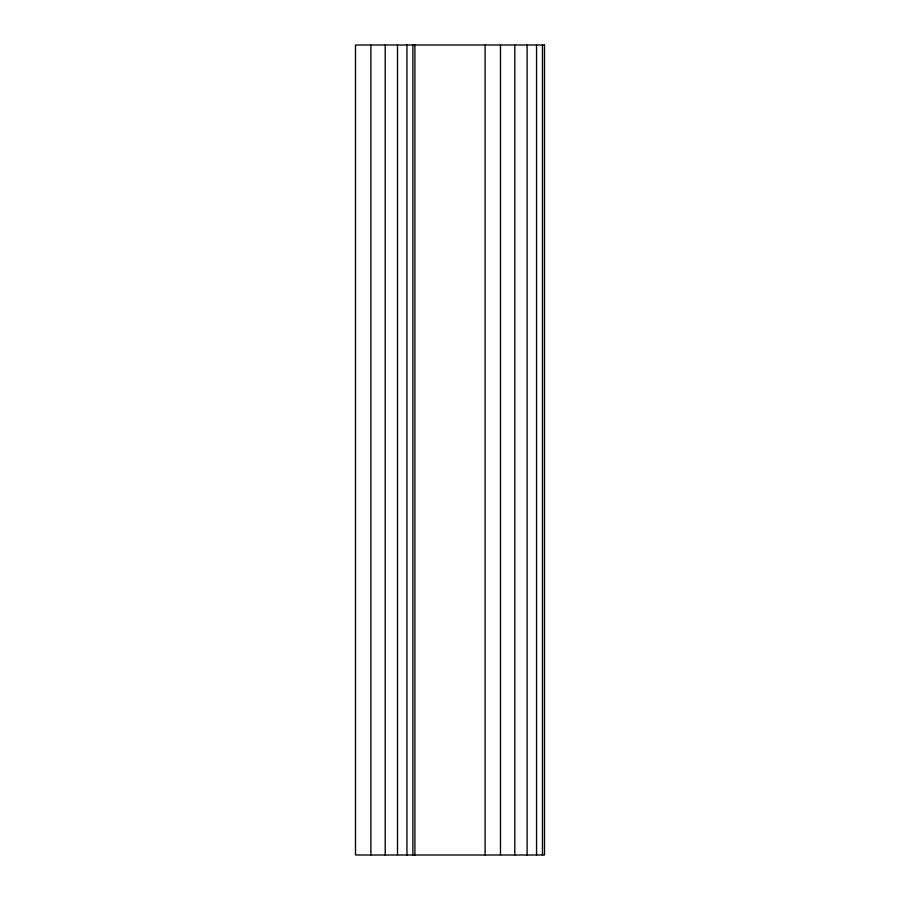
<?xml version="1.0" encoding="UTF-8"?>
<svg xmlns="http://www.w3.org/2000/svg" width="900" height="900" viewBox="0 0 900 900"><rect width="100%" height="100%" fill="white"/><g stroke="black" fill="none" stroke-linecap="round" stroke-linejoin="round"><path stroke-width="1.35" d="M542.475 45L542.475 855M536.546 45L536.546 855M527.108 45L527.108 855M514.8 45L514.8 855M500.479 45L500.479 855M485.1 45L485.1 855M414.9 45L414.9 855M412.875 45L412.875 855M406.946 45L406.946 855M397.507 45L397.507 855M385.2 45L385.2 855M370.879 45L370.879 855M544.5 45L355.5 45L355.5 855L544.5 855L544.5 45"/></g></svg>
